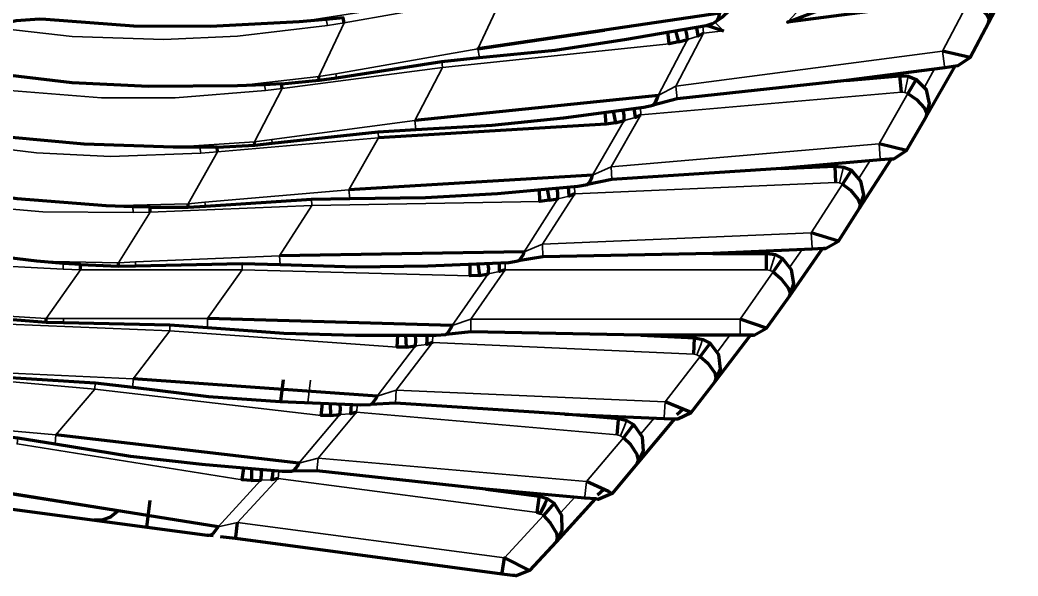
# Model space of a CAD drawing. Header units: millimetres. Extents: x 0 to 174, y 0 to 33.
# Drawn here: x 31.844 to 32.204, y 16.8214 to 17.0218 of the extents above; entities that cross this region are included whole.
import ezdxf

# ---------------------------------------------------------------- set-up
doc = ezdxf.new("R2010")
doc.units = ezdxf.units.MM
doc.layers.add('PDF_Geomertry', color=7, linetype='Continuous', true_color=0x405f80)

# ---------------------------------------------------------------- blocks, each defined once
blk = doc.blocks.new('SYM_22_3_005')
at = {"layer": 'PDF_Geomertry', "lineweight": 70}
for points in [[(0.88528, -0.31854), (0.87555, -0.33715), (0.86903, -0.34965), (0.86459, -0.35271), (0.85986, -0.3534), (0.82431, -0.35798), (0.84361, -0.35632), (0.84667, -0.35646), (0.84944, -0.35757), (0.84653, -0.36271), (0.84958, -0.36479), (0.8525, -0.36798), (0.8532, -0.36965), (0.85306, -0.37104), (0.85431, -0.36632), (0.8532, -0.36132), (0.84944, -0.35757)], [(0.88625, -0.31826), (0.8857, -0.3184), (0.88153, -0.3191), (0.84625, -0.32535), (0.86555, -0.32285), (0.86847, -0.32285), (0.87139, -0.32382), (0.86861, -0.3291), (0.87181, -0.33104), (0.87486, -0.3341), (0.87569, -0.33576), (0.87555, -0.33715), (0.87667, -0.33229), (0.87528, -0.32743), (0.87139, -0.32382)], [(0.86555, -0.32285), (0.86625, -0.32868), (0.80305, -0.33701), (0.81639, -0.33187), (0.81097, -0.32826), (0.80847, -0.32604), (0.81278, -0.32854), (0.81736, -0.32979), (0.81694, -0.33021), (0.81639, -0.33187)], [(0.78486, -0.33021), (0.77958, -0.33521), (0.77764, -0.33646)], [(0.77389, -0.33812), (0.77597, -0.33743), (0.77681, -0.33701), (0.77764, -0.33646), (0.77833, -0.33521), (0.77861, -0.33368), (0.69139, -0.3466), (0.73708, -0.33979)], [(0.6432, -0.33715), (0.64278, -0.33535), (0.63667, -0.33604), (0.62694, -0.33687), (0.59486, -0.33854), (0.56722, -0.3384), (0.53555, -0.33604), (0.53319, -0.3359), (0.52486, -0.33646), (0.52125, -0.33729), (0.51847, -0.33757)], [(0.63417, -0.35784), (0.64042, -0.35701), (0.67833, -0.35118), (0.69194, -0.34965), (0.71931, -0.34701), (0.745, -0.34312), (0.77375, -0.33812), (0.77389, -0.33812), (0.775, -0.3384), (0.78, -0.34007)], [(0.76375, -0.34409), (0.76042, -0.34479), (0.75986, -0.34049)], [(0.76264, -0.34007), (0.76375, -0.34409), (0.76695, -0.34326), (0.76681, -0.34132), (0.76625, -0.33937)], [(0.77278, -0.3409), (0.77084, -0.34201), (0.77056, -0.34035), (0.77028, -0.33868)], [(0.86903, -0.34965), (0.85903, -0.34743)], [(0.79083, -0.44993), (0.79556, -0.44729), (0.80375, -0.43576), (0.8157, -0.41854), (0.81681, -0.41854), (0.82153, -0.4159), (0.82903, -0.40396), (0.84042, -0.38632), (0.84139, -0.38618), (0.84597, -0.38326), (0.85306, -0.37104), (0.86361, -0.35284)], [(0.62083, -0.3609), (0.62056, -0.35923), (0.61445, -0.35951), (0.60472, -0.35993), (0.5725, -0.36021), (0.545, -0.35882), (0.51347, -0.35507), (0.51111, -0.35479), (0.50264, -0.35507), (0.49903, -0.3559), (0.49625, -0.35604)], [(0.84417, -0.36215), (0.84361, -0.35632)], [(0.62056, -0.35923), (0.63417, -0.35784), (0.63403, -0.3566)], [(0.82431, -0.35798), (0.76333, -0.36465), (0.75458, -0.36687), (0.75528, -0.36618), (0.75611, -0.36451), (0.75639, -0.3634), (0.66861, -0.37243)], [(0.83514, -0.3566), (0.83472, -0.35715)], [(0.61097, -0.38132), (0.61722, -0.38062), (0.65542, -0.37646), (0.66903, -0.37562), (0.69653, -0.3741), (0.72222, -0.37146), (0.75125, -0.36757), (0.75458, -0.36687)], [(0.74097, -0.37326), (0.73764, -0.37368), (0.73736, -0.36937)], [(0.74014, -0.3691), (0.74097, -0.37326), (0.74417, -0.37243), (0.74417, -0.37048), (0.74375, -0.36854)], [(0.75014, -0.37034), (0.74819, -0.37132), (0.74806, -0.36965), (0.74778, -0.36812)], [(0.5975, -0.38368), (0.59736, -0.38201), (0.59111, -0.38201), (0.58153, -0.38201), (0.5493, -0.3809), (0.5218, -0.3784), (0.49042, -0.37326), (0.48819, -0.37285), (0.47972, -0.37271), (0.47611, -0.3734), (0.47333, -0.3734)], [(0.73764, -0.37368), (0.65556, -0.37868)], [(0.59736, -0.38201), (0.61097, -0.38132), (0.61083, -0.38007)], [(0.84597, -0.38326), (0.83611, -0.38076)], [(0.84139, -0.38618), (0.83667, -0.3866), (0.80083, -0.38965), (0.82028, -0.38882), (0.82334, -0.38924), (0.82611, -0.39035), (0.82292, -0.39535), (0.82583, -0.39757), (0.82861, -0.4009), (0.82931, -0.40271), (0.82903, -0.40396), (0.83056, -0.39923), (0.82958, -0.39423), (0.82611, -0.39035)], [(0.81181, -0.38868), (0.81139, -0.38924)], [(0.82056, -0.39479), (0.82028, -0.38882)], [(0.5732, -0.40548), (0.5732, -0.40368), (0.56694, -0.40354), (0.55722, -0.40312), (0.52514, -0.40062), (0.49792, -0.39687), (0.46681, -0.39035), (0.46445, -0.38993), (0.45597, -0.38937), (0.45236, -0.38979), (0.44958, -0.38965)], [(0.80083, -0.38965), (0.73972, -0.39368), (0.73097, -0.39548), (0.73153, -0.39493), (0.7325, -0.39312), (0.73278, -0.39215), (0.64486, -0.39743)], [(0.58681, -0.40368), (0.59306, -0.40326), (0.63139, -0.40076), (0.64514, -0.40048), (0.6725, -0.40021), (0.69847, -0.39868), (0.7275, -0.39604), (0.73097, -0.39548)], [(0.71708, -0.40118), (0.71375, -0.40159), (0.71361, -0.39729)], [(0.71639, -0.39701), (0.71708, -0.40118), (0.72028, -0.40062), (0.72028, -0.39868), (0.72, -0.39673)], [(0.72639, -0.39882), (0.72431, -0.39965), (0.72417, -0.39798), (0.72403, -0.39646)], [(0.5732, -0.40368), (0.58681, -0.40368), (0.58681, -0.40243)], [(0.54806, -0.42618), (0.54806, -0.42437), (0.54181, -0.42396), (0.53222, -0.42312), (0.50028, -0.41923), (0.47305, -0.41423), (0.44236, -0.40646), (0.44, -0.4059), (0.43167, -0.40493), (0.42792, -0.40521), (0.42528, -0.40507)], [(0.82153, -0.4159), (0.81167, -0.41285)], [(0.77611, -0.42034), (0.71486, -0.42159), (0.70597, -0.42298), (0.70667, -0.42243), (0.70778, -0.42076), (0.70806, -0.41979), (0.61986, -0.42118)], [(0.81681, -0.41854), (0.81611, -0.41854), (0.81195, -0.41882), (0.77611, -0.42034), (0.79556, -0.42034), (0.79861, -0.42076), (0.80125, -0.42215), (0.79792, -0.42701), (0.80069, -0.42937), (0.80333, -0.43271), (0.80403, -0.43451), (0.80375, -0.43576), (0.80542, -0.43118), (0.80458, -0.42618), (0.80125, -0.42215)], [(0.78708, -0.41979), (0.78667, -0.42034)], [(0.79556, -0.42618), (0.79556, -0.42034)], [(0.54806, -0.42437), (0.56167, -0.42493), (0.56167, -0.42368)], [(0.56167, -0.42493), (0.56792, -0.42479), (0.60639, -0.42396), (0.62, -0.42437), (0.6475, -0.42521), (0.67333, -0.42479), (0.7025, -0.42354), (0.70597, -0.42298)], [(0.69194, -0.42826), (0.68861, -0.4284), (0.68861, -0.4241)], [(0.69139, -0.42396), (0.69194, -0.42826), (0.69514, -0.42771), (0.69528, -0.42576), (0.695, -0.42382)], [(0.70125, -0.42618), (0.69917, -0.42687), (0.69917, -0.42521), (0.69917, -0.42368)], [(0.52208, -0.44396), (0.53569, -0.44507), (0.53569, -0.44382)], [(0.53569, -0.44507), (0.54194, -0.44521), (0.58028, -0.44604), (0.59389, -0.44701), (0.62139, -0.4491), (0.64722, -0.44979), (0.67639, -0.44979), (0.67986, -0.44951)], [(0.75014, -0.44979), (0.68889, -0.44854), (0.67986, -0.44951), (0.68056, -0.44896), (0.68167, -0.44729), (0.68208, -0.44632), (0.59389, -0.44382)], [(0.79556, -0.44729), (0.78597, -0.44396)], [(0.66556, -0.4541), (0.66222, -0.4541), (0.6625, -0.44979)], [(0.66528, -0.44979), (0.66556, -0.4541), (0.66889, -0.45368), (0.66903, -0.45174), (0.66889, -0.44979)], [(0.675, -0.45243), (0.67292, -0.45312), (0.67306, -0.45146), (0.67306, -0.44979)], [(0.74764, -0.48215), (0.75069, -0.48646), (0.75097, -0.49159), (0.74889, -0.49604), (0.74931, -0.49479), (0.74889, -0.49285), (0.74653, -0.48937), (0.74389, -0.48674), (0.74709, -0.48271), (0.74764, -0.48215), (0.74514, -0.48062), (0.74222, -0.47993), (0.72278, -0.47826), (0.75861, -0.47979), (0.7625, -0.47993), (0.76347, -0.47993), (0.76833, -0.47771), (0.77695, -0.46646), (0.78972, -0.44979), (0.79083, -0.44979), (0.79014, -0.44979), (0.78597, -0.44979), (0.75014, -0.44979), (0.76958, -0.45076), (0.7725, -0.45132), (0.77514, -0.45271), (0.77153, -0.45743), (0.77431, -0.45993), (0.77681, -0.4634), (0.77722, -0.46521), (0.77695, -0.46646), (0.77889, -0.46201), (0.77833, -0.45687), (0.77514, -0.45271)], [(0.76111, -0.44979), (0.7607, -0.45035)], [(0.76931, -0.45659), (0.76958, -0.45076)], [(0.50875, -0.46409), (0.515, -0.46451), (0.55333, -0.46701), (0.56694, -0.46854), (0.59417, -0.47187), (0.62, -0.47368), (0.64917, -0.47493), (0.65264, -0.47479)], [(0.33222, -0.46507), (0.33639, -0.46715), (0.36708, -0.48062), (0.39181, -0.48923), (0.42084, -0.49715), (0.45194, -0.50312), (0.4582, -0.50396), (0.50972, -0.51076), (0.59375, -0.52187)], [(0.72278, -0.47826), (0.66167, -0.47424), (0.65264, -0.47479), (0.65333, -0.47424), (0.65458, -0.47271), (0.655, -0.47173), (0.56708, -0.46549)], [(0.62111, -0.4659), (0.62014, -0.47368)], [(0.6382, -0.47868), (0.63486, -0.47868), (0.63528, -0.47437)], [(0.63806, -0.47451), (0.6382, -0.47868), (0.64153, -0.4784), (0.64181, -0.4766), (0.64167, -0.47465)], [(0.64764, -0.47757), (0.64556, -0.47812), (0.6457, -0.47646), (0.64584, -0.47479)], [(0.76833, -0.47771), (0.75889, -0.47382)], [(0.73458, -0.47868), (0.73417, -0.47924)], [(0.7632, -0.4784), (0.76528, -0.47646)], [(0.48111, -0.48187), (0.48722, -0.48257), (0.52542, -0.48674), (0.53889, -0.48896), (0.56611, -0.4934), (0.59181, -0.49632), (0.62083, -0.49882), (0.62431, -0.49882)], [(0.76236, -0.47993), (0.74889, -0.49604), (0.73986, -0.50687), (0.73472, -0.50896), (0.73389, -0.50882), (0.73, -0.50854), (0.69431, -0.50534), (0.71361, -0.50785), (0.71639, -0.50868), (0.71889, -0.51035), (0.715, -0.51479), (0.7175, -0.51743), (0.71972, -0.52118), (0.72, -0.52298), (0.71959, -0.52423), (0.72181, -0.51993), (0.72167, -0.51479), (0.71889, -0.51035)], [(0.74167, -0.48576), (0.74208, -0.48035), (0.74222, -0.47993)], [(0.69431, -0.50534), (0.63333, -0.49868), (0.62431, -0.49882), (0.62514, -0.4984), (0.62639, -0.49687), (0.62681, -0.4959), (0.53917, -0.48576)], [(0.60972, -0.50215), (0.60639, -0.50187), (0.60695, -0.49771)], [(0.60972, -0.49785), (0.60972, -0.50215), (0.61306, -0.50201), (0.61333, -0.50021), (0.61333, -0.49826)], [(0.61931, -0.50146), (0.61708, -0.50187), (0.61736, -0.50021), (0.6175, -0.49854)], [(0.73986, -0.50687), (0.73847, -0.50618), (0.73056, -0.50257)], [(0.59597, -0.52215), (0.59375, -0.52187), (0.59431, -0.52187), (0.59486, -0.52173), (0.59597, -0.52118), (0.59764, -0.51882), (0.51056, -0.50493), (0.56236, -0.51312)], [(0.70903, -0.5066), (0.70847, -0.50715)], [(0.73458, -0.50729), (0.7368, -0.50534)], [(0.57195, -0.51896), (0.5732, -0.50923)], [(0.73375, -0.50882), (0.71959, -0.52423), (0.71, -0.53465), (0.70486, -0.5366)], [(0.71639, -0.50868), (0.71611, -0.50937), (0.71555, -0.51062), (0.71389, -0.5141), (0.71278, -0.51368), (0.71347, -0.5084), (0.71361, -0.50785)], [(0.56139, -0.5134), (0.55889, -0.51535), (0.55611, -0.51632), (0.55278, -0.51646)], [(0.60389, -0.52312), (0.60403, -0.52243), (0.60472, -0.51729)], [(0.70486, -0.53646), (0.70403, -0.53646), (0.70014, -0.5359), (0.60389, -0.52312), (0.59847, -0.52243)], [(0.70014, -0.5359), (0.70014, -0.53548), (0.70097, -0.53007), (0.71, -0.53465)]]:
    blk.add_lwpolyline(points, dxfattribs=at)
at = {"layer": 'PDF_Geomertry', "lineweight": 35}
for points in [[(0.63667, -0.33604), (0.63708, -0.33812), (0.6432, -0.33715), (0.70056, -0.32701), (0.69139, -0.3466), (0.64014, -0.35562), (0.64042, -0.35701)], [(0.86625, -0.32868), (0.8675, -0.32868), (0.86861, -0.3291), (0.85903, -0.34743), (0.76278, -0.36007), (0.77278, -0.3409), (0.78, -0.34007), (0.77681, -0.33701)], [(0.81097, -0.32826), (0.80305, -0.33701)], [(0.65611, -0.33229), (0.62694, -0.33687)], [(0.63708, -0.33812), (0.60472, -0.34201), (0.57806, -0.34326), (0.545, -0.34215), (0.5207, -0.33937)], [(0.6432, -0.33715), (0.63403, -0.3566), (0.64014, -0.35562)], [(0.77278, -0.3409), (0.7725, -0.3384)], [(0.77597, -0.33743), (0.775, -0.3384)], [(0.76333, -0.36465), (0.76278, -0.36007), (0.75639, -0.3634), (0.76695, -0.34326), (0.77084, -0.34201)], [(0.76042, -0.34479), (0.67861, -0.35326), (0.67833, -0.35118)], [(0.69194, -0.34965), (0.69139, -0.3466)], [(0.85986, -0.3534), (0.85972, -0.35284), (0.85903, -0.34743)], [(0.61722, -0.38062), (0.61708, -0.37923), (0.66861, -0.37243), (0.67861, -0.35326), (0.62083, -0.3609), (0.61472, -0.3616), (0.61445, -0.35951)], [(0.84542, -0.36229), (0.84667, -0.35646)], [(0.85611, -0.35382), (0.8525, -0.36035)], [(0.61472, -0.3616), (0.58222, -0.36423), (0.55556, -0.36423), (0.5225, -0.3616), (0.49847, -0.35784)], [(0.63403, -0.3566), (0.60472, -0.35993)], [(0.62083, -0.3609), (0.61083, -0.38007), (0.61708, -0.37923)], [(0.75014, -0.37034), (0.75, -0.36785)], [(0.66903, -0.37562), (0.66861, -0.37243)], [(0.73972, -0.39368), (0.73945, -0.3891), (0.73278, -0.39215), (0.74417, -0.37243), (0.74819, -0.37132)], [(0.59139, -0.38423), (0.55889, -0.38535), (0.53209, -0.38409), (0.49931, -0.38007), (0.47542, -0.37535)], [(0.65542, -0.37646), (0.65556, -0.37868)], [(0.61083, -0.38007), (0.58153, -0.38201)], [(0.59306, -0.40326), (0.59292, -0.40187), (0.64486, -0.39743), (0.65556, -0.37868), (0.5975, -0.38368), (0.59139, -0.38423), (0.59111, -0.38201)], [(0.83667, -0.3866), (0.83653, -0.38618), (0.83611, -0.38076)], [(0.5975, -0.38368), (0.58681, -0.40243), (0.59292, -0.40187)], [(0.83292, -0.38687), (0.82889, -0.39312)], [(0.56708, -0.40562), (0.53445, -0.40535), (0.50792, -0.40299), (0.47528, -0.39757), (0.45167, -0.39173)], [(0.82181, -0.39493), (0.82334, -0.38924)], [(0.64486, -0.39743), (0.64514, -0.40048)], [(0.71486, -0.42159), (0.71472, -0.41701), (0.70806, -0.41979), (0.72028, -0.40062), (0.72431, -0.39965)], [(0.72639, -0.39882), (0.72625, -0.39618)], [(0.58681, -0.40243), (0.55722, -0.40312)], [(0.56792, -0.42479), (0.56792, -0.4234), (0.61986, -0.42118), (0.63153, -0.40299), (0.5732, -0.40548), (0.56708, -0.40562), (0.56694, -0.40354)], [(0.63139, -0.40076), (0.63153, -0.40299), (0.71375, -0.40159)], [(0.5732, -0.40548), (0.56167, -0.42368), (0.56792, -0.4234)], [(0.54181, -0.42604), (0.50931, -0.42437), (0.48278, -0.4209), (0.45056, -0.41396), (0.42709, -0.40715)], [(0.81195, -0.41882), (0.81195, -0.41826), (0.81167, -0.41285)], [(0.61986, -0.42118), (0.62, -0.42437)], [(0.79681, -0.42646), (0.79861, -0.42076)], [(0.80833, -0.41896), (0.80403, -0.42507)], [(0.56167, -0.42368), (0.53222, -0.42312)], [(0.54194, -0.44521), (0.54194, -0.44382), (0.59389, -0.44382), (0.60639, -0.42618), (0.54806, -0.42618), (0.54181, -0.42604), (0.54181, -0.42396)], [(0.60639, -0.42396), (0.60639, -0.42618), (0.68861, -0.4284)], [(0.70125, -0.42618), (0.70125, -0.42354)], [(0.54806, -0.42618), (0.53569, -0.44382), (0.54194, -0.44382)], [(0.68889, -0.44854), (0.68889, -0.44396), (0.68208, -0.44632), (0.69514, -0.42771), (0.69917, -0.42687)], [(0.53569, -0.44382), (0.50625, -0.44201)], [(0.515, -0.46451), (0.51514, -0.46312), (0.56708, -0.46549), (0.58028, -0.44826), (0.52194, -0.44576), (0.51569, -0.44535), (0.51583, -0.44326)], [(0.58028, -0.44604), (0.58028, -0.44826), (0.66222, -0.4541)], [(0.59389, -0.44382), (0.59389, -0.44701)], [(0.78597, -0.44979), (0.78597, -0.44937), (0.78597, -0.44396)], [(0.675, -0.45243), (0.67514, -0.44979)], [(0.78222, -0.44979), (0.77778, -0.45576)], [(0.66167, -0.47424), (0.66194, -0.46965), (0.655, -0.47173), (0.66889, -0.45368), (0.67292, -0.45312)], [(0.77042, -0.45687), (0.7718, -0.45326), (0.77222, -0.45201), (0.7725, -0.45132)], [(0.48903, -0.46132), (0.48889, -0.46354), (0.495, -0.46409), (0.55319, -0.46923), (0.53917, -0.48576), (0.48736, -0.48118), (0.48722, -0.48257)], [(0.63486, -0.47868), (0.55319, -0.46923), (0.55333, -0.46701)], [(0.56708, -0.46549), (0.56694, -0.46854)], [(0.63097, -0.46604), (0.63, -0.4741)], [(0.64764, -0.47757), (0.64792, -0.47493)], [(0.75861, -0.47979), (0.75861, -0.47937), (0.75889, -0.47382)], [(0.63333, -0.49868), (0.63375, -0.4941), (0.62681, -0.4959), (0.64153, -0.4784), (0.64556, -0.47812)], [(0.74278, -0.48604), (0.74431, -0.48257), (0.74472, -0.48132), (0.74514, -0.48062)], [(0.755, -0.47965), (0.75014, -0.48535)], [(0.53917, -0.48576), (0.53889, -0.48896)], [(0.60639, -0.50187), (0.52514, -0.48896), (0.52542, -0.48674)], [(0.61931, -0.50146), (0.61958, -0.49882)], [(0.60472, -0.51729), (0.59764, -0.51882), (0.61306, -0.50201), (0.61708, -0.50187)], [(0.71389, -0.5141), (0.715, -0.51479), (0.70097, -0.53007), (0.60472, -0.51729), (0.61931, -0.50146), (0.71278, -0.51368)], [(0.73, -0.50854), (0.73, -0.50798), (0.73056, -0.50257)], [(0.72639, -0.50812), (0.72125, -0.51368)]]:
    blk.add_lwpolyline(points, dxfattribs=at)
for points in [[(0.84417, -0.36215), (0.84542, -0.36229), (0.84653, -0.36271), (0.83611, -0.38076), (0.73945, -0.3891), (0.75014, -0.37034)], [(0.82056, -0.39479), (0.82181, -0.39493), (0.82292, -0.39535), (0.81167, -0.41285), (0.71472, -0.41701), (0.72639, -0.39882)], [(0.79556, -0.42618), (0.79681, -0.42646), (0.79792, -0.42701), (0.78597, -0.44396), (0.68889, -0.44396), (0.70125, -0.42618)], [(0.76931, -0.45659), (0.77042, -0.45687), (0.77153, -0.45743), (0.75889, -0.47382), (0.66194, -0.46965), (0.675, -0.45243)], [(0.74167, -0.48576), (0.74278, -0.48604), (0.74389, -0.48674), (0.73056, -0.50257), (0.63375, -0.4941), (0.64764, -0.47757)]]:
    blk.add_lwpolyline(points, close=True, dxfattribs=at)

msp = doc.modelspace()

# ---------------------------------------------------------------- block references
msp.add_blockref('SYM_22_3_005', (31.31778, 17.35799))

doc.saveas('drawing.dxf')
